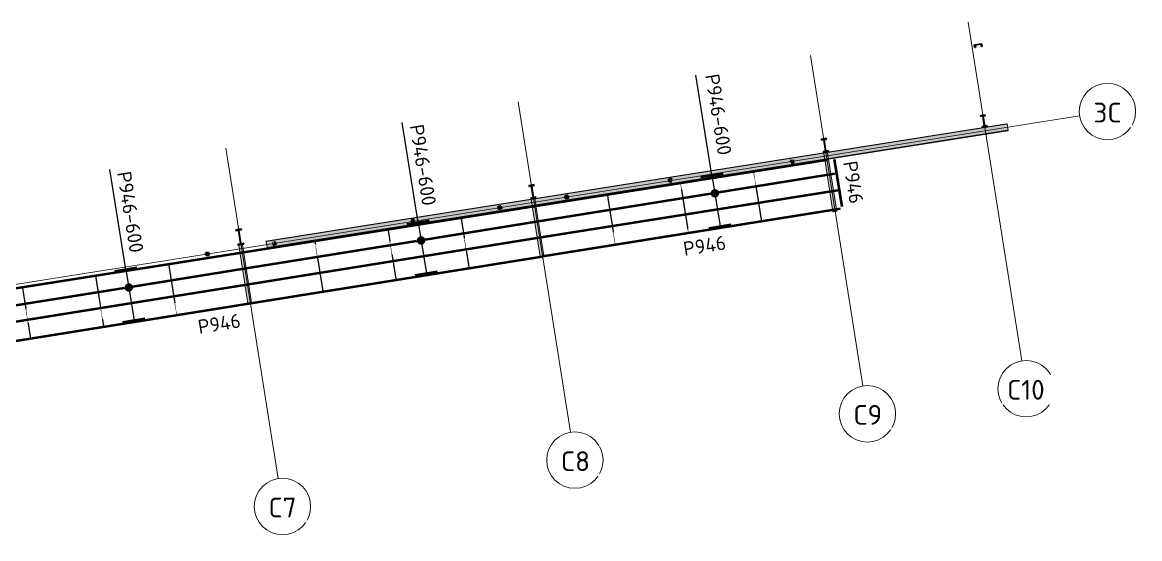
# Model space of a CAD drawing. Header units: millimetres. Extents: x 632 to 248581, y -2790 to 4057238.
# Drawn here: x 208962 to 248581, y 3998582 to 4016903 of the extents above; entities that cross this region are included whole.
import ezdxf

# ---------------------------------------------------------------- set-up
doc = ezdxf.new("R2010")
doc.units = ezdxf.units.MM
for name, pattern in [('Dash', [7, 5, -2]), ('Hidden', [4, 3, -1]), ('Hidden Half', [3, 2, -1])]:
    doc.linetypes.add(name, pattern=pattern)
for name, color, linetype, lineweight in [('S-280-A_STRUCT_FRAME', 2, 'Continuous', 18), ('S-280-M_COLUMN', 52, 'Continuous', 13), ('S-280-M_STRUCT_FRAME', 12, 'Continuous', 13), ('S-280-MH_COLUMN', 52, 'Hidden Half', 13), ('Z-030-M_GRID', 191, 'Continuous', 13), ('Z-033_T_GRIDREF', 31, 'Continuous', 13), ('Z-060-M_DETAIL', 92, 'Continuous', 25)]:
    doc.layers.add(name, color=color, linetype=linetype, lineweight=lineweight)
doc.styles.add('ISOCPEUR_1', font='isocpeur.ttf', dxfattribs={"height": 700})
doc.styles.add('ISOCPEUR_2', font='isocpeur.ttf', dxfattribs={"height": 500})

# ---------------------------------------------------------------- blocks, each defined once
blk = doc.blocks.new('NRP_Column-Steel-UB - SC122 - 460UB74_6-4245416-S6_011 - LOWER PURLIN PLAN - PART 2')
at = {"layer": 'S-280-M_COLUMN', "linetype": 'Hidden Half', "lineweight": 35}
blk.add_hatch(color=256, dxfattribs=at).paths.add_polyline_path([(-95, 0), (95, 0), (95, 15), (16, 15), (8, 18), (5, 26), (5, 431), (8, 440), (16, 443), (95, 443), (95, 457), (-95, 457), (-95, 443), (-16, 443), (-8, 440), (-5, 431), (-5, 26), (-8, 18), (-16, 15), (-95, 15)])
at = {"layer": 'S-280-M_COLUMN', "lineweight": 35}
for p, q in [((95, 457), (-95, 457)), ((-95, 457), (-95, 443)), ((-95, 443), (-16, 443)), ((-5, 431), (-5, 26)), ((5, 26), (5, 431)), ((16, 443), (95, 443)), ((95, 443), (95, 457)), ((-16, 15), (-95, 15)), ((-95, 15), (-95, 0)), ((-95, 0), (95, 0)), ((95, 15), (16, 15)), ((95, 0), (95, 15))]:
    blk.add_line(p, q, dxfattribs=at)
for centre, start, end in [((-16, 431), 0, 90), ((16, 431), 90, 180), ((-16, 26), 270, 0), ((16, 26), 180, 270)]:
    blk.add_arc(centre, 11.4, start, end, dxfattribs=at)
blk = doc.blocks.new('NRP_Column-Steel-UB - SC122 - 460UB74_6-4109969-S6_011 - LOWER PURLIN PLAN - PART 2')
at = {"layer": 'S-280-M_COLUMN', "linetype": 'Hidden Half', "lineweight": 35}
blk.add_hatch(color=256, dxfattribs=at).paths.add_polyline_path([(-95, 0), (95, 0), (95, 15), (16, 15), (8, 18), (5, 26), (5, 431), (8, 440), (16, 443), (95, 443), (95, 457), (-95, 457), (-95, 443), (-16, 443), (-8, 440), (-5, 431), (-5, 26), (-8, 18), (-16, 15), (-95, 15)])
at = {"layer": 'S-280-M_COLUMN', "lineweight": 35}
for p, q in [((95, 457), (-95, 457)), ((-95, 457), (-95, 443)), ((-95, 443), (-16, 443)), ((-5, 431), (-5, 26)), ((5, 26), (5, 431)), ((16, 443), (95, 443)), ((95, 443), (95, 457)), ((-16, 15), (-95, 15)), ((-95, 15), (-95, 0)), ((-95, 0), (95, 0)), ((95, 15), (16, 15)), ((95, 0), (95, 15))]:
    blk.add_line(p, q, dxfattribs=at)
for centre, start, end in [((-16, 431), 0, 90), ((16, 431), 90, 180), ((-16, 26), 270, 0), ((16, 26), 180, 270)]:
    blk.add_arc(centre, 11.4, start, end, dxfattribs=at)
blk = doc.blocks.new('NRP_Column-Steel-UB - SC124 - 530UB82_0-4109968-S6_011 - LOWER PURLIN PLAN - PART 2')
at = {"layer": 'S-280-M_COLUMN', "linetype": 'Hidden Half', "lineweight": 35}
blk.add_hatch(color=256, dxfattribs=at).paths.add_polyline_path([(-105, 0), (104, 0), (104, 13), (19, 13), (9, 17), (5, 27), (5, 501), (9, 511), (19, 515), (104, 515), (104, 528), (-105, 528), (-105, 515), (-19, 515), (-9, 511), (-5, 501), (-5, 27), (-9, 17), (-19, 13), (-105, 13)])
at = {"layer": 'S-280-M_COLUMN', "lineweight": 35}
for p, q in [((104, 528), (-105, 528)), ((-105, 528), (-105, 515)), ((-105, 515), (-19, 515)), ((-5, 501), (-5, 27)), ((5, 27), (5, 501)), ((19, 515), (104, 515)), ((104, 515), (104, 528)), ((-19, 13), (-105, 13)), ((-105, 13), (-105, 0)), ((-105, 0), (104, 0)), ((104, 13), (19, 13)), ((104, 0), (104, 13))]:
    blk.add_line(p, q, dxfattribs=at)
for centre, start, end in [((-19, 501), 0, 90), ((19, 501), 90, 180), ((-19, 27), 270, 0), ((19, 27), 180, 270)]:
    blk.add_arc(centre, 14, start, end, dxfattribs=at)
blk = doc.blocks.new('NRP_Column-Steel-UB - SC119 - 410UB53_7-4245417-S6_011 - LOWER PURLIN PLAN - PART 2')
at = {"layer": 'S-280-M_COLUMN', "linetype": 'Hidden Half', "lineweight": 35}
blk.add_hatch(color=256, dxfattribs=at).paths.add_polyline_path([(-89, 0), (89, 0), (89, 11), (15, 11), (7, 14), (4, 22), (4, 380), (7, 388), (15, 392), (89, 392), (89, 403), (-89, 403), (-89, 392), (-15, 392), (-7, 388), (-4, 380), (-4, 22), (-7, 14), (-15, 11), (-89, 11)])
at = {"layer": 'S-280-M_COLUMN', "lineweight": 35}
for p, q in [((89, 403), (-89, 403)), ((-89, 403), (-89, 392)), ((89, 392), (89, 403)), ((-89, 392), (-15, 392)), ((-15, 11), (-89, 11)), ((-89, 11), (-89, 0)), ((-89, 0), (89, 0)), ((-4, 380), (-4, 22)), ((4, 22), (4, 380)), ((15, 392), (89, 392)), ((89, 11), (15, 11)), ((89, 0), (89, 11))]:
    blk.add_line(p, q, dxfattribs=at)
for centre, start, end in [((-15, 380), 0, 90), ((-15, 22), 270, 0), ((15, 380), 90, 180), ((15, 22), 180, 270)]:
    blk.add_arc(centre, 11.4, start, end, dxfattribs=at)
blk = doc.blocks.new('NRP_Column-Steel-PFC - M308 - 250PFC-4015453-S6_011 - LOWER PURLIN PLAN - PART 2')
at = {"layer": 'S-280-M_COLUMN', "linetype": 'Hidden Half', "lineweight": 35}
blk.add_hatch(color=256, dxfattribs=at).paths.add_polyline_path([(84, -125), (84, -110), (14, -110), (5, -106), (2, -98), (2, 98), (5, 106), (14, 110), (84, 110), (84, 125), (-6, 125), (-6, -125)])
at = {"layer": 'S-280-M_COLUMN', "lineweight": 35}
for p, q in [((-6, 125), (84, 125)), ((-6, -125), (-6, 125)), ((2, 98), (2, -98)), ((84, 110), (14, 110)), ((84, 125), (84, 110)), ((84, -125), (-6, -125)), ((14, -110), (84, -110)), ((84, -110), (84, -125))]:
    blk.add_line(p, q, dxfattribs=at)
for centre, start, end in [((14, 98), 90, 180), ((14, -98), 180, 270)]:
    blk.add_arc(centre, 12, start, end, dxfattribs=at)
blk = doc.blocks.new('NRP_Framing-Steel-Purlin C - P946 - EC250-24-4155213-S6_011 - LOWER PURLIN PLAN - PART 2')
at = {"layer": 'S-280-M_STRUCT_FRAME', "color": 1, "lineweight": 50}
blk.add_line((-2246866, 4008588), (-2267443, 4005280), dxfattribs=at)
blk.add_line((-2246866, 4008588), (-2267443, 4005280), dxfattribs=at)
blk = doc.blocks.new('NRP_Framing-Steel-Purlin C - P946 - EC250-24-4139179-S6_011 - LOWER PURLIN PLAN - PART 2')
at = {"layer": 'S-280-M_STRUCT_FRAME', "color": 1, "lineweight": 50}
blk.add_line((-2236286, 4010288), (-2246840, 4008592), dxfattribs=at)
blk.add_line((-2236286, 4010288), (-2246840, 4008592), dxfattribs=at)
blk = doc.blocks.new('NRP_Framing-Steel-Purlin C - P946 - EC250-24-4139690-S6_011 - LOWER PURLIN PLAN - PART 2')
at = {"layer": 'S-280-M_STRUCT_FRAME', "color": 1, "lineweight": 50}
blk.add_line((-2267691, 4005935), (-2257328, 4007601), dxfattribs=at)
blk.add_line((-2267691, 4005935), (-2257328, 4007601), dxfattribs=at)
blk = doc.blocks.new('NRP_Framing-Steel-Purlin C - P946 - EC250-24-4139691-S6_011 - LOWER PURLIN PLAN - PART 2')
at = {"layer": 'S-280-M_STRUCT_FRAME', "color": 1, "lineweight": 50}
for p, q in [((-2261369, 4007535), (-2257418, 4008170)), ((-2261369, 4007535), (-2257418, 4008170)), ((-2267782, 4006504), (-2261661, 4007488)), ((-2267782, 4006504), (-2261661, 4007488))]:
    blk.add_line(p, q, dxfattribs=at)
blk = doc.blocks.new('NRP_Framing-Steel-Purlin C - P946 - EC250-24-4139692-S6_011 - LOWER PURLIN PLAN - PART 2')
at = {"layer": 'S-280-M_STRUCT_FRAME', "color": 1, "lineweight": 50}
blk.add_line((-5249.5, 0), (5249.5, 0), dxfattribs=at)
blk.add_line((-5249.5, 0), (5249.5, 0), dxfattribs=at)
blk = doc.blocks.new('NRP_Framing-Steel-Purlin C - P946 - EC250-24-4139003-S6_011 - LOWER PURLIN PLAN - PART 2')
at = {"layer": 'S-280-M_STRUCT_FRAME', "color": 1, "lineweight": 50}
blk.add_line((-2257327, 4007601), (-2246961, 4009267), dxfattribs=at)
blk.add_line((-2257327, 4007601), (-2246961, 4009267), dxfattribs=at)
blk = doc.blocks.new('NRP_Framing-Steel-Purlin C - P946 - EC250-24-4139004-S6_011 - LOWER PURLIN PLAN - PART 2')
at = {"layer": 'S-280-M_STRUCT_FRAME', "color": 1, "lineweight": 50}
for p, q in [((-2251002, 4009202), (-2247051, 4009837)), ((-2251002, 4009202), (-2247051, 4009837)), ((-2257418, 4008170), (-2251294, 4009155)), ((-2257418, 4008170), (-2251294, 4009155))]:
    blk.add_line(p, q, dxfattribs=at)
blk = doc.blocks.new('NRP_Framing-Steel-Purlin C - P946 - EC250-24-4139005-S6_011 - LOWER PURLIN PLAN - PART 2')
at = {"layer": 'S-280-M_STRUCT_FRAME', "color": 1, "lineweight": 50}
blk.add_line((-5249, 0), (5249, 0), dxfattribs=at)
blk.add_line((-5249, 0), (5249, 0), dxfattribs=at)
blk = doc.blocks.new('NRP_Framing-Steel-Purlin C - P946 - EC250-24-4139209-S6_011 - LOWER PURLIN PLAN - PART 2')
at = {"layer": 'S-280-M_STRUCT_FRAME', "color": 1, "lineweight": 50}
blk.add_line((-2246960, 4009267), (-2236376, 4010944), dxfattribs=at)
blk.add_line((-2246960, 4009267), (-2236376, 4010944), dxfattribs=at)
blk = doc.blocks.new('NRP_Framing-Steel-Purlin C - P946 - EC250-24-4139183-S6_011 - LOWER PURLIN PLAN - PART 2')
at = {"layer": 'S-280-M_STRUCT_FRAME', "color": 1, "lineweight": 50}
for p, q in [((-2240586, 4010876), (-2236471, 4011538)), ((-2240586, 4010876), (-2236471, 4011538)), ((-2247050, 4009837), (-2240878, 4010829)), ((-2247050, 4009837), (-2240878, 4010829))]:
    blk.add_line(p, q, dxfattribs=at)
blk = doc.blocks.new('NRP_Framing-Steel-Purlin C - P946 - EC250-24-4139008-S6_011 - LOWER PURLIN PLAN - PART 2')
at = {"layer": 'S-280-M_STRUCT_FRAME', "color": 1, "lineweight": 50}
blk.add_line((-5249, 0), (5249, 0), dxfattribs=at)
blk.add_line((-5249, 0), (5249, 0), dxfattribs=at)
blk = doc.blocks.new('NRP_Framing-Steel-Purlin C - P946 - EC250-24-4139180-S6_011 - LOWER PURLIN PLAN - PART 2')
at = {"layer": 'S-280-M_STRUCT_FRAME', "color": 1, "lineweight": 50}
blk.add_line((-2236498, 4012053), (-2236232, 4010370), dxfattribs=at)
blk.add_line((-2236498, 4012053), (-2236232, 4010370), dxfattribs=at)
blk = doc.blocks.new('NRP_Framing-Steel-UB - R108 - 200UB25_4-4154935-S6_011 - LOWER PURLIN PLAN - PART 2')
at = {"layer": 'S-280-M_STRUCT_FRAME', "linetype": 'Dash'}
for points in [[(-2257288, 4006925), (-2257157, 4006946), (-2257485, 4009019), (-2257616, 4008999), (-2257433, 4007844)], [(-2257286, 4006915), (-2257224, 4006926), (-2257225, 4006935), (-2257288, 4006925)], [(-2257218, 4006926), (-2257220, 4006936), (-2257225, 4006935), (-2257222, 4006925)], [(-2257218, 4006926), (-2257155, 4006936), (-2257157, 4006946), (-2257219, 4006935)]]:
    blk.add_hatch(color=9, dxfattribs=at).paths.add_polyline_path(points)
at = {"layer": 'S-280-M_STRUCT_FRAME', "color": 55}
for p, q in [((-2257616, 4008999), (-2257485, 4009019)), ((-2257288, 4006925), (-2257616, 4008999)), ((-2257157, 4006946), (-2257485, 4009019)), ((-2257157, 4006946), (-2257288, 4006925)), ((-2257288, 4006925), (-2257225, 4006935)), ((-2257288, 4006925), (-2257288, 4006925)), ((-2257288, 4006925), (-2257286, 4006915)), ((-2257286, 4006915), (-2257155, 4006936)), ((-2257223, 4006925), (-2257286, 4006915)), ((-2257286, 4006915), (-2257286, 4006915)), ((-2257225, 4006935), (-2257223, 4006925)), ((-2257219, 4006936), (-2257156, 4006946)), ((-2257218, 4006926), (-2257219, 4006936)), ((-2257155, 4006936), (-2257218, 4006926)), ((-2257156, 4006946), (-2257157, 4006946)), ((-2257155, 4006936), (-2257157, 4006946)), ((-2257155, 4006936), (-2257155, 4006936))]:
    blk.add_line(p, q, dxfattribs=at)
at = {"layer": 'S-280-M_STRUCT_FRAME', "color": 55, "linetype": 'Dash'}
for p, q in [((-2257288, 4006925), (-2257288, 4006925)), ((-2257288, 4006925), (-2257288, 4006925)), ((-2257286, 4006915), (-2257286, 4006915)), ((-2257286, 4006915), (-2257286, 4006915)), ((-2257225, 4006935), (-2257225, 4006935)), ((-2257219, 4006936), (-2257219, 4006936)), ((-2257156, 4006946), (-2257157, 4006946)), ((-2257156, 4006946), (-2257157, 4006946)), ((-2257155, 4006936), (-2257155, 4006936)), ((-2257155, 4006936), (-2257155, 4006936))]:
    blk.add_line(p, q, dxfattribs=at)
blk = doc.blocks.new('NRP_Framing-Steel-UB - R108 - 200UB25_4-4138967-S6_011 - LOWER PURLIN PLAN - PART 2')
at = {"layer": 'S-280-M_STRUCT_FRAME', "linetype": 'Dash'}
h = blk.add_hatch(color=9, dxfattribs=at)
h.paths.add_polyline_path([(-2246921, 4008592), (-2246790, 4008613), (-2247074, 4010408), (-2247205, 4010387), (-2246969, 4008896)])
h.paths.add_polyline_path([(-2247244, 4010634), (-2247113, 4010655), (-2247116, 4010671), (-2247247, 4010650)])
for points in [[(-2246919, 4008582), (-2246857, 4008592), (-2246858, 4008601), (-2246921, 4008591)], [(-2246851, 4008592), (-2246853, 4008602), (-2246858, 4008601), (-2246856, 4008592)], [(-2246851, 4008592), (-2246788, 4008602), (-2246790, 4008612), (-2246852, 4008601)]]:
    blk.add_hatch(color=9, dxfattribs=at).paths.add_polyline_path(points)
at = {"layer": 'S-280-M_STRUCT_FRAME', "color": 55}
for p, q in [((-2247247, 4010650), (-2247116, 4010671)), ((-2247244, 4010634), (-2247247, 4010650)), ((-2246921, 4008592), (-2247205, 4010387)), ((-2247113, 4010655), (-2247116, 4010671)), ((-2246790, 4008613), (-2247074, 4010408)), ((-2246790, 4008613), (-2246921, 4008592)), ((-2246921, 4008591), (-2246858, 4008601)), ((-2246921, 4008592), (-2246921, 4008591)), ((-2246921, 4008592), (-2246919, 4008582)), ((-2246919, 4008581), (-2246788, 4008602)), ((-2246856, 4008592), (-2246919, 4008582)), ((-2246919, 4008582), (-2246919, 4008581)), ((-2246858, 4008601), (-2246856, 4008592)), ((-2246852, 4008602), (-2246789, 4008612)), ((-2246851, 4008592), (-2246852, 4008602)), ((-2246788, 4008602), (-2246851, 4008592)), ((-2246789, 4008612), (-2246790, 4008613)), ((-2246788, 4008602), (-2246790, 4008613)), ((-2246788, 4008602), (-2246788, 4008602))]:
    blk.add_line(p, q, dxfattribs=at)
at = {"layer": 'S-280-M_STRUCT_FRAME', "color": 55, "linetype": 'Dash'}
for p, q in [((-2247205, 4010387), (-2247244, 4010634)), ((-2247074, 4010408), (-2247113, 4010655)), ((-2246921, 4008592), (-2246921, 4008591)), ((-2246921, 4008591), (-2246921, 4008592)), ((-2246919, 4008582), (-2246919, 4008581)), ((-2246919, 4008581), (-2246919, 4008582)), ((-2246858, 4008601), (-2246858, 4008602)), ((-2246852, 4008602), (-2246852, 4008603)), ((-2246789, 4008612), (-2246790, 4008613)), ((-2246789, 4008612), (-2246790, 4008612)), ((-2246788, 4008602), (-2246788, 4008602)), ((-2246788, 4008602), (-2246788, 4008602))]:
    blk.add_line(p, q, dxfattribs=at)
blk = doc.blocks.new('NRP_Framing-Steel-UB - R108 - 200UB25_4-4245420-S6_011 - LOWER PURLIN PLAN - PART 2')
at = {"layer": 'S-280-M_STRUCT_FRAME', "linetype": 'Dash'}
h = blk.add_hatch(color=9, dxfattribs=at)
h.paths.add_polyline_path([(-2236543, 4010187), (-2236411, 4010208), (-2236703, 4012051), (-2236835, 4012030), (-2236587, 4010465)])
h.paths.add_polyline_path([(-2236874, 4012277), (-2236742, 4012298), (-2236743, 4012304), (-2236875, 4012283)])
for points in [[(-2236541, 4010177), (-2236478, 4010188), (-2236480, 4010197), (-2236543, 4010187)], [(-2236473, 4010188), (-2236475, 4010198), (-2236480, 4010197), (-2236478, 4010187)], [(-2236473, 4010188), (-2236410, 4010198), (-2236411, 4010208), (-2236474, 4010197)]]:
    blk.add_hatch(color=9, dxfattribs=at).paths.add_polyline_path(points)
at = {"layer": 'S-280-M_STRUCT_FRAME', "color": 55}
for p, q in [((-2236875, 4012283), (-2236743, 4012304)), ((-2236874, 4012277), (-2236875, 4012283)), ((-2236742, 4012298), (-2236743, 4012304)), ((-2236543, 4010187), (-2236835, 4012030)), ((-2236411, 4010208), (-2236703, 4012051)), ((-2236411, 4010208), (-2236543, 4010187)), ((-2236543, 4010187), (-2236480, 4010197)), ((-2236543, 4010187), (-2236543, 4010187)), ((-2236543, 4010187), (-2236541, 4010177)), ((-2236541, 4010177), (-2236410, 4010198)), ((-2236478, 4010187), (-2236541, 4010177)), ((-2236541, 4010177), (-2236541, 4010177)), ((-2236480, 4010197), (-2236478, 4010187)), ((-2236474, 4010198), (-2236411, 4010208)), ((-2236473, 4010188), (-2236474, 4010198)), ((-2236410, 4010198), (-2236473, 4010188)), ((-2236411, 4010208), (-2236411, 4010208)), ((-2236410, 4010198), (-2236411, 4010208)), ((-2236410, 4010198), (-2236410, 4010198))]:
    blk.add_line(p, q, dxfattribs=at)
at = {"layer": 'S-280-M_STRUCT_FRAME', "color": 55, "linetype": 'Dash'}
for p, q in [((-2236835, 4012030), (-2236874, 4012277)), ((-2236703, 4012051), (-2236742, 4012298)), ((-2236543, 4010187), (-2236543, 4010187)), ((-2236543, 4010187), (-2236543, 4010187)), ((-2236541, 4010177), (-2236541, 4010177)), ((-2236541, 4010177), (-2236541, 4010177)), ((-2236480, 4010197), (-2236480, 4010197)), ((-2236474, 4010198), (-2236474, 4010198)), ((-2236411, 4010208), (-2236411, 4010208)), ((-2236411, 4010208), (-2236411, 4010208)), ((-2236410, 4010198), (-2236410, 4010198)), ((-2236410, 4010198), (-2236410, 4010198))]:
    blk.add_line(p, q, dxfattribs=at)
blk = doc.blocks.new('NRP_Extent _v2_ - 1-200-4020076-S6_011 - LOWER PURLIN PLAN - PART 2')
at = {"layer": 'Z-060-M_DETAIL'}
blk.add_hatch(color=256, dxfattribs=at).paths.add_polyline_path([(-145, 39), (-150, 0), (-145, -39), (-130, -75), (-106, -106), (-75, -130), (-39, -145), (0, -150), (39, -145), (75, -130), (106, -106), (130, -75), (145, -39), (150, 0), (145, 39), (130, 75), (106, 106), (75, 130), (39, 145), (0, 150), (-39, 145), (-75, 130), (-106, 106), (-130, 75)])
at = {"layer": 'Z-060-M_DETAIL', "lineweight": 50}
for p, q in [((-1184, 400), (-1184, -400)), ((652, 400), (652, -400))]:
    blk.add_line(p, q, dxfattribs=at)
at = {"layer": 'Z-060-M_DETAIL'}
for q in [(-1184, 0), (4246, 0)]:
    blk.add_line((652, 0), q, dxfattribs=at)
blk = doc.blocks.new('NRP_Bridging Plan _v2_ - 3 Rows-4031019-S6_011 - LOWER PURLIN PLAN - PART 2')
at = {"layer": 'Z-060-M_DETAIL', "linetype": 'Hidden'}
for p, q in [((2295, 890), (2295, -948)), ((4920, 890), (4920, -948)), ((7545, 890), (7545, -948))]:
    blk.add_line(p, q, dxfattribs=at)
blk = doc.blocks.new('NRP_Bridging Plan _v2_ - 3 Rows-4031447-S6_011 - LOWER PURLIN PLAN - PART 2')
at = {"layer": 'Z-060-M_DETAIL', "linetype": 'Hidden'}
for p, q in [((2295, 890), (2295, -863)), ((4920, 890), (4920, -863)), ((7545, 890), (7545, -863))]:
    blk.add_line(p, q, dxfattribs=at)
blk = doc.blocks.new('Grid - NRP_Grid-Head-320187-S6_011 - LOWER PURLIN PLAN - PART 2')
at = {"layer": 'Z-033_T_GRIDREF'}
blk.add_circle((0, 0), 5, dxfattribs=at)

msp = doc.modelspace()

# ---------------------------------------------------------------- hatches: boundary and pattern name
at = {"layer": 'S-280-M_COLUMN'}
h = msp.add_hatch(color=256, dxfattribs=at)
h.paths.add_polyline_path([(215480.1, 4008626.7), (215578.9, 4008642.4), (215563.2, 4008741.1), (215464.5, 4008725.5)])
h.paths.add_polyline_path([(215484.3, 4008632.4), (215470.2, 4008721.3), (215559.1, 4008735.4), (215573.2, 4008646.5)])
at = {"layer": 'S-280-M_STRUCT_FRAME'}
for points in [[(217592, 4009128.3), (243865.1, 4013289.7), (243862.8, 4013304.5), (217589.7, 4009143.1)], [(217642.6, 4008913.5), (243915.7, 4013074.9), (243881.3, 4013292.2), (217608.1, 4009130.8), (217626.4, 4009015.3)], [(217628.8, 4008896.2), (243901.9, 4013057.6), (243899.6, 4013072.4), (217626.4, 4008911)], [(243901.9, 4013057.6), (243919.6, 4013060.4), (243880.5, 4013307.3), (243862.8, 4013304.5), (243865.1, 4013289.7), (243881.3, 4013292.2), (243915.7, 4013074.9), (243899.6, 4013072.4)]]:
    msp.add_hatch(color=9, dxfattribs=at).paths.add_polyline_path(points)

# ---------------------------------------------------------------- linework, layer by layer
at = {"layer": 'S-280-M_COLUMN', "lineweight": 35}
for p, q in [((215464.5, 4008725.5), (215563.2, 4008741.1)), ((215480.1, 4008626.7), (215464.5, 4008725.5)), ((215559.1, 4008735.4), (215470.2, 4008721.3)), ((215470.2, 4008721.3), (215484.3, 4008632.4)), ((215573.2, 4008646.5), (215559.1, 4008735.4)), ((215563.2, 4008741.1), (215578.9, 4008642.4)), ((215578.9, 4008642.4), (215480.1, 4008626.7)), ((215484.3, 4008632.4), (215573.2, 4008646.5))]:
    msp.add_line(p, q, dxfattribs=at)
at = {"layer": 'S-280-M_STRUCT_FRAME', "color": 55}
for p, q in [((217589.7, 4009143.1), (243862.8, 4013304.5)), ((243865.1, 4013289.7), (217592, 4009128.3)), ((243899.6, 4013072.4), (217626.4, 4008911)), ((243901.9, 4013057.6), (217628.8, 4008896.2)), ((243862.8, 4013304.5), (243880.5, 4013307.3)), ((243862.8, 4013304.5), (243865.1, 4013289.7)), ((243865.1, 4013289.7), (243881.3, 4013292.2)), ((243919.6, 4013060.4), (243880.5, 4013307.3)), ((243881.3, 4013292.2), (243915.7, 4013074.9)), ((243915.7, 4013074.9), (243899.6, 4013072.4)), ((243901.9, 4013057.6), (243899.6, 4013072.4)), ((243919.6, 4013060.4), (243901.9, 4013057.6)), ((217592, 4009128.3), (217589.7, 4009143.1)), ((217642.6, 4008913.5), (217608.1, 4009130.8)), ((217626.4, 4008911), (217628.8, 4008896.2))]:
    msp.add_line(p, q, dxfattribs=at)
at = {"layer": 'S-280-MH_COLUMN', "lineweight": 35}
for p, q in [((236205.9, 4012010.7), (236304.7, 4012026.4)), ((236221.6, 4011912), (236205.9, 4012010.7)), ((236300.5, 4012020.6), (236211.6, 4012006.6)), ((236211.6, 4012006.6), (236225.7, 4011917.7)), ((236320.3, 4011927.6), (236221.6, 4011912)), ((236225.7, 4011917.7), (236314.6, 4011931.8)), ((236314.6, 4011931.8), (236300.5, 4012020.6)), ((236304.7, 4012026.4), (236320.3, 4011927.6)), ((231883.3, 4011340.2), (231982, 4011355.9)), ((231898.9, 4011241.5), (231883.3, 4011340.2)), ((231977.9, 4011350.2), (231889, 4011336.1)), ((231889, 4011336.1), (231903.1, 4011247.2)), ((231997.7, 4011257.1), (231898.9, 4011241.5)), ((231903.1, 4011247.2), (231991.9, 4011261.3)), ((231991.9, 4011261.3), (231977.9, 4011350.2)), ((231982, 4011355.9), (231997.7, 4011257.1)), ((228205.6, 4010743.6), (228304.4, 4010759.2)), ((228221.3, 4010644.8), (228205.6, 4010743.6)), ((228300.3, 4010753.5), (228211.4, 4010739.4)), ((228211.4, 4010739.4), (228225.4, 4010650.5)), ((228314.3, 4010664.6), (228300.3, 4010753.5)), ((228304.4, 4010759.2), (228320.1, 4010660.4)), ((225835.2, 4010368.1), (225934, 4010383.7)), ((225850.8, 4010269.3), (225835.2, 4010368.1)), ((225929.8, 4010378), (225840.9, 4010363.9)), ((225840.9, 4010363.9), (225855, 4010275.1)), ((225949.6, 4010285), (225850.8, 4010269.3)), ((225855, 4010275.1), (225943.9, 4010289.1)), ((225943.9, 4010289.1), (225929.8, 4010378)), ((225934, 4010383.7), (225949.6, 4010285)), ((228320.1, 4010660.4), (228221.3, 4010644.8)), ((228225.4, 4010650.5), (228314.3, 4010664.6)), ((222749.5, 4009893.5), (222848.3, 4009909.2)), ((222765.1, 4009794.8), (222749.5, 4009893.5)), ((222844.1, 4009903.5), (222755.2, 4009889.4)), ((222755.2, 4009889.4), (222769.3, 4009800.5)), ((222858.2, 4009814.6), (222844.1, 4009903.5)), ((222848.3, 4009909.2), (222863.9, 4009810.4)), ((222863.9, 4009810.4), (222765.1, 4009794.8)), ((222769.3, 4009800.5), (222858.2, 4009814.6)), ((217834.9, 4009100.9), (217933.7, 4009116.6)), ((217850.6, 4009002.2), (217834.9, 4009100.9)), ((217929.5, 4009110.9), (217840.6, 4009096.8)), ((217840.6, 4009096.8), (217854.7, 4009007.9)), ((217943.6, 4009022), (217929.5, 4009110.9)), ((217933.7, 4009116.6), (217949.3, 4009017.8)), ((217949.3, 4009017.8), (217850.6, 4009002.2)), ((217854.7, 4009007.9), (217943.6, 4009022))]:
    msp.add_line(p, q, dxfattribs=at)
at = {"layer": 'Z-030-M_GRID'}
for p, q in [((244399.6, 4004891.1), (242497, 4016902.9)), ((238769.8, 4003999.4), (236912.9, 4015722.5)), ((228399, 4002356.7), (226542.2, 4014079.8)), ((218028.3, 4000714.1), (216171.5, 4012437.2))]:
    msp.add_line(p, q, dxfattribs=at)

# ---------------------------------------------------------------- block references
at = {"layer": 'S-280-M_COLUMN', "lineweight": 35}
for name, p, rotation in [('NRP_Column-Steel-PFC - M308 - 250PFC-4015453-S6_011 - LOWER PURLIN PLAN - PART 2', (242850, 4016112.5), 279.0003283735096), ('NRP_Column-Steel-UB - SC119 - 410UB53_7-4245417-S6_011 - LOWER PURLIN PLAN - PART 2', (243083.3, 4013201.3), 9.000328388147217), ('NRP_Column-Steel-UB - SC122 - 460UB74_6-4245416-S6_011 - LOWER PURLIN PLAN - PART 2', (237453.5, 4012309.6), 9.000328388147217), ('NRP_Column-Steel-UB - SC122 - 460UB74_6-4109969-S6_011 - LOWER PURLIN PLAN - PART 2', (227082.8, 4010667), 9.000328388147217), ('NRP_Column-Steel-UB - SC124 - 530UB82_0-4109968-S6_011 - LOWER PURLIN PLAN - PART 2', (216712.1, 4009024.3), 9.000328388147217)]:
    msp.add_blockref(name, p, dxfattribs=dict(at, rotation=rotation))
at = {"layer": 'S-280-M_STRUCT_FRAME', "color": 55, "linetype": 'Dash'}
for name in ['NRP_Framing-Steel-UB - R108 - 200UB25_4-4245420-S6_011 - LOWER PURLIN PLAN - PART 2', 'NRP_Framing-Steel-UB - R108 - 200UB25_4-4138967-S6_011 - LOWER PURLIN PLAN - PART 2', 'NRP_Framing-Steel-UB - R108 - 200UB25_4-4154935-S6_011 - LOWER PURLIN PLAN - PART 2']:
    msp.add_blockref(name, (2474248.6, 0), dxfattribs=at)
at = {"layer": 'S-280-M_STRUCT_FRAME', "color": 1, "lineweight": 50, "rotation": 9.000328388144046}
for name, p in [('NRP_Framing-Steel-Purlin C - P946 - EC250-24-4139008-S6_011 - LOWER PURLIN PLAN - PART 2', (232297.5, 4011199.1)), ('NRP_Framing-Steel-Purlin C - P946 - EC250-24-4139005-S6_011 - LOWER PURLIN PLAN - PART 2', (221926.8, 4009556.5)), ('NRP_Framing-Steel-Purlin C - P946 - EC250-24-4139692-S6_011 - LOWER PURLIN PLAN - PART 2', (211556.4, 4007913.9))]:
    msp.add_blockref(name, p, dxfattribs=at)
at = {"layer": 'S-280-M_STRUCT_FRAME', "color": 1, "lineweight": 50}
for name in ['NRP_Framing-Steel-Purlin C - P946 - EC250-24-4139180-S6_011 - LOWER PURLIN PLAN - PART 2', 'NRP_Framing-Steel-Purlin C - P946 - EC250-24-4139183-S6_011 - LOWER PURLIN PLAN - PART 2', 'NRP_Framing-Steel-Purlin C - P946 - EC250-24-4139209-S6_011 - LOWER PURLIN PLAN - PART 2', 'NRP_Framing-Steel-Purlin C - P946 - EC250-24-4139179-S6_011 - LOWER PURLIN PLAN - PART 2', 'NRP_Framing-Steel-Purlin C - P946 - EC250-24-4139004-S6_011 - LOWER PURLIN PLAN - PART 2', 'NRP_Framing-Steel-Purlin C - P946 - EC250-24-4139003-S6_011 - LOWER PURLIN PLAN - PART 2', 'NRP_Framing-Steel-Purlin C - P946 - EC250-24-4155213-S6_011 - LOWER PURLIN PLAN - PART 2', 'NRP_Framing-Steel-Purlin C - P946 - EC250-24-4139691-S6_011 - LOWER PURLIN PLAN - PART 2', 'NRP_Framing-Steel-Purlin C - P946 - EC250-24-4139690-S6_011 - LOWER PURLIN PLAN - PART 2']:
    msp.add_blockref(name, (2474248.6, 0), dxfattribs=at)
at = {"layer": 'Z-033_T_GRIDREF', "xscale": 199.9999999999999, "yscale": 199.9999999999999, "zscale": 199.9999999999999}
for p, rotation in [((247436.8, 4013739), 279.0003283881443), ((244556, 4003903.4), 9.0003283881449), ((238926.2, 4003011.7), 9.000328388145633), ((228555.5, 4001369.1), 9.000328388145226), ((218184.8, 3999726.4), 9.000328388145226)]:
    msp.add_blockref('Grid - NRP_Grid-Head-320187-S6_011 - LOWER PURLIN PLAN - PART 2', p, dxfattribs=dict(at, rotation=rotation))
at = {"layer": 'Z-060-M_DETAIL', "rotation": 99.13228469320961}
for p in [(233519.1, 4010836.4), (223103, 4009162), (212736.3, 4007494.2)]:
    msp.add_blockref('NRP_Extent _v2_ - 1-200-4020076-S6_011 - LOWER PURLIN PLAN - PART 2', p, dxfattribs=at)
at = {"layer": 'Z-060-M_DETAIL', "linetype": 'Hidden'}
for name, p, rotation in [('NRP_Bridging Plan _v2_ - 3 Rows-4031447-S6_011 - LOWER PURLIN PLAN - PART 2', (227578.4, 4009541), 9.000328388144007), ('NRP_Bridging Plan _v2_ - 3 Rows-4031019-S6_011 - LOWER PURLIN PLAN - PART 2', (217207.7, 4007898.4), 9.000328388145876), ('NRP_Bridging Plan _v2_ - 3 Rows-4031019-S6_011 - LOWER PURLIN PLAN - PART 2', (206837, 4006255.8), 9.000328388145673)]:
    msp.add_blockref(name, p, dxfattribs=dict(at, rotation=rotation))

# ---------------------------------------------------------------- texts
at = {"layer": 'S-280-A_STRUCT_FRAME', "lineweight": 13, "char_height": 500, "attachment_point": 1, "style": 'ISOCPEUR_2'}
for s, insert, width, rotation in [('P946-600', (233661, 4015107.8), 3559.492, 279.13228), ('P946-600', (223181.5, 4013316.2), 3559.492, 279.13228), ('P946', (238555.3, 4012017.6), 1827.847, 279.00035), ('P946-600', (212807.3, 4011648.5), 3559.492, 279.13228), ('P946', (232365, 4009102.9), 1827.847, 9.13228), ('P946', (215155.3, 4006336.4), 1827.847, 9.13228)]:
    msp.add_mtext(s, dxfattribs=dict(at, insert=insert, width=width, rotation=rotation))

# ---------------------------------------------------------------- next in the draw order: texts
at = {"layer": 'Z-033_T_GRIDREF', "char_height": 700, "width": 1186.497, "attachment_point": 1, "style": 'ISOCPEUR_1', "bg_fill": 3, "box_fill_scale": 1.25, "bg_fill_color": 256, "bg_fill_true_color": 13158600, "bg_fill_transparency": 0}
for s, insert in [('3C', (246943.4, 4014049.1)), ('C8', (228058.8, 4001681.1)), ('C7', (217688.1, 4000038.5))]:
    msp.add_mtext(s, dxfattribs=dict(at, insert=insert))

# ---------------------------------------------------------------- next in the draw order: linework, layer by layer
at = {"layer": 'Z-030-M_GRID'}
msp.add_line((154514.6, 3999021), (246449.1, 4013582.5), dxfattribs=at)

# ---------------------------------------------------------------- next in the draw order: texts
at = {"layer": 'Z-033_T_GRIDREF', "char_height": 700, "attachment_point": 1, "style": 'ISOCPEUR_1', "bg_fill": 3, "box_fill_scale": 1.25, "bg_fill_color": 256, "bg_fill_true_color": 13158600, "bg_fill_transparency": 0}
for s, insert, width in [('C10', (243880.4, 4004215.4), 1619.409), ('C9', (238429.6, 4003323.7), 1186.497)]:
    msp.add_mtext(s, dxfattribs=dict(at, insert=insert, width=width))

doc.saveas('drawing.dxf')
